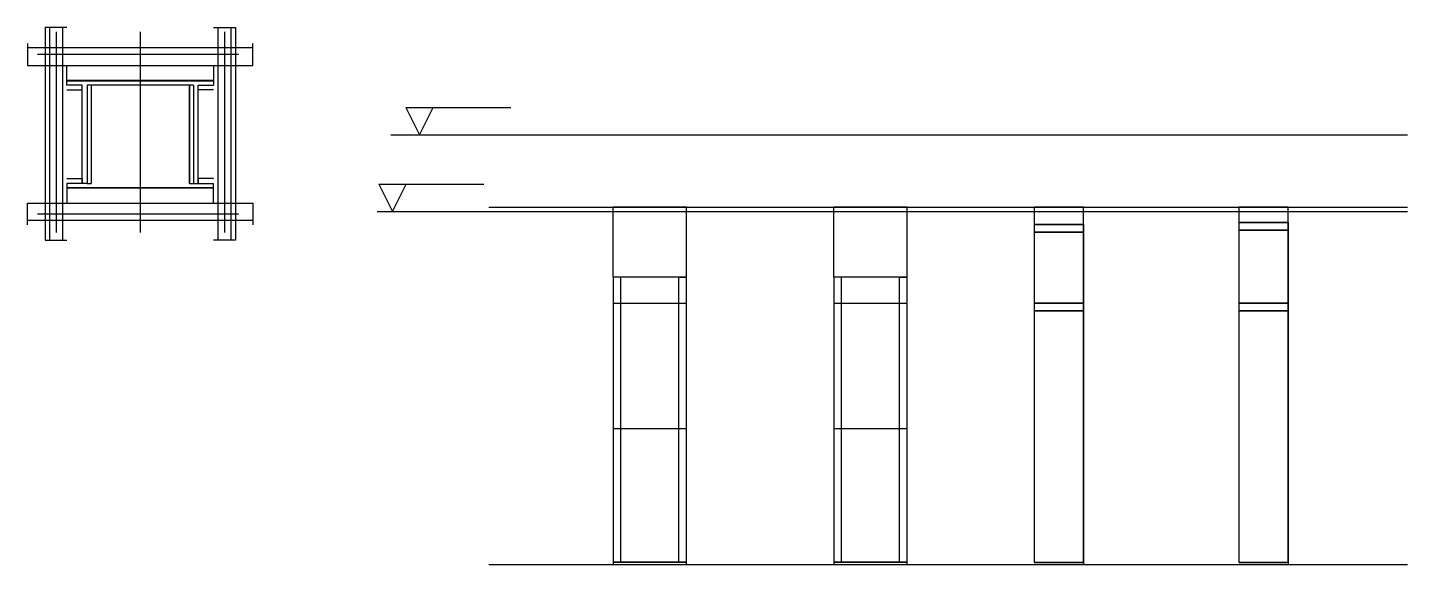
# Model space of a CAD drawing. Header units: metres. Extents: x 19365 to 20627, y 2828 to 3320.
import ezdxf

# ---------------------------------------------------------------- set-up
doc = ezdxf.new("R2010")
doc.units = ezdxf.units.M
for name, color, linetype in [('CHAPA', 7, 'Continuous'), ('COTA', 7, 'Continuous'), ('Hachura', 7, 'Continuous'), ('Madeira', 7, 'Continuous'), ('NIVEL 1° PAV.', 7, 'Continuous'), ('NIVEL 2° PAV.', 7, 'Continuous'), ('Nível', 7, 'Continuous'), ('Painéis', 7, 'Continuous'), ('Perfil Metálico', 7, 'Continuous'), ('SARR_2.2x7', 7, 'Continuous'), ('SARRAFO', 7, 'Continuous')]:
    doc.layers.add(name, color=color, linetype=linetype)

msp = doc.modelspace()

# ---------------------------------------------------------------- linework, layer by layer
at = {"layer": 'CHAPA', "color": 7, "lineweight": 25}
for points in [[(19401.2, 3266.9), (19401.2, 3270.9), (19535.2, 3270.9), (19535.2, 3266.9)], [(19401.2, 3266.9), (19401.2, 3270.9), (19535.2, 3270.9), (19535.2, 3266.9)], [(19423.2, 3266.9), (19419.6, 3266.9), (19419.6, 3176.9), (19423.2, 3176.9)], [(19423.2, 3266.9), (19419.6, 3266.9), (19419.6, 3176.9), (19423.2, 3176.9)], [(19516.8, 3266.9), (19513.2, 3266.9), (19513.2, 3176.9), (19516.8, 3176.9)], [(19516.8, 3266.9), (19513.2, 3266.9), (19513.2, 3176.9), (19516.8, 3176.9)], [(19401.2, 3176.9), (19401.2, 3172.9), (19535.2, 3172.9), (19535.2, 3176.9)], [(19401.2, 3176.9), (19401.2, 3172.9), (19535.2, 3172.9), (19535.2, 3176.9)]]:
    msp.add_lwpolyline(points, dxfattribs=at)
at = {"layer": 'COTA', "color": 7, "lineweight": 25}
for p, q in [((19967.8, 3155.3), (19900.8, 3155.3)), ((19900.8, 3091.3), (19900.8, 3155.3)), ((19967.8, 3091.3), (19967.8, 3155.3)), ((20169.5, 3155.3), (20102.5, 3155.3)), ((20102.5, 3091.3), (20102.5, 3155.3)), ((20169.5, 3091.3), (20169.5, 3155.3))]:
    msp.add_line(p, q, dxfattribs=at)
for points in [[(20330.7, 3139.3), (20330.7, 3155.3), (20285.7, 3155.3), (20285.7, 3139.3)], [(20517.8, 3141.3), (20517.8, 3155.3), (20472.8, 3155.3), (20472.8, 3141.3)]]:
    msp.add_lwpolyline(points, dxfattribs=at)
at = {"layer": 'Hachura', "color": 7, "lineweight": 25}
for p, q in [((19391.2, 3315.7), (19391.2, 3131.9)), ((19468.2, 3315.7), (19468.2, 3131.9)), ((19545.2, 3315.7), (19545.2, 3131.9)), ((19558, 3294.9), (19374.2, 3294.9)), ((19558, 3148.9), (19374.2, 3148.9))]:
    msp.add_line(p, q, dxfattribs=at)
at = {"layer": 'Madeira', "color": 7, "lineweight": 25}
for points in [[(19535.2, 3285), (19535.2, 3271), (19401.2, 3271), (19401.2, 3285)], [(19535.2, 3158.9), (19535.2, 3172.9), (19401.2, 3172.9), (19401.2, 3158.9)]]:
    msp.add_lwpolyline(points, dxfattribs=at)
at = {"layer": 'NIVEL 1° PAV.', "color": 7, "lineweight": 25}
for p, q in [((19711.1, 3246.3), (19807.1, 3246.3)), ((19711.1, 3246.3), (19723.6, 3221.3)), ((19723.6, 3221.3), (19736.1, 3246.3)), ((19697.3, 3221.3), (20627, 3221.3))]:
    msp.add_line(p, q, dxfattribs=at)
at = {"layer": 'NIVEL 2° PAV.', "color": 7, "lineweight": 25}
for p, q in [((19686.3, 3176.3), (19782.3, 3176.3)), ((19686.3, 3176.3), (19698.8, 3151.3)), ((19698.8, 3151.3), (19711.3, 3176.3)), ((19684.9, 3151.3), (20627, 3151.3))]:
    msp.add_line(p, q, dxfattribs=at)
at = {"layer": 'Nível', "color": 7, "lineweight": 25}
for p, q in [((19787.1, 3155.3), (20627, 3155.3)), ((19787.1, 2828.3), (20627, 2828.3))]:
    msp.add_line(p, q, dxfattribs=at)
at = {"layer": 'Painéis', "color": 7, "lineweight": 25}
for p, q in [((20285.7, 3139.3), (20285.7, 2830.3)), ((20285.7, 3139.3), (20330.7, 3139.3)), ((20330.7, 3139.3), (20285.7, 3139.3)), ((20330.7, 3139.3), (20285.7, 3139.3)), ((20285.7, 3132.3), (20330.7, 3132.3)), ((20330.7, 2830.3), (20330.7, 3139.3)), ((20330.7, 3139.3), (20330.7, 2830.3)), ((20472.8, 3141.3), (20472.8, 2830.3)), ((20472.8, 3141.3), (20517.8, 3141.3)), ((20517.8, 3141.3), (20472.8, 3141.3)), ((20517.8, 3141.3), (20472.8, 3141.3)), ((20517.8, 2830.3), (20517.8, 3141.3)), ((20517.8, 3141.3), (20517.8, 2830.3)), ((19900.8, 3091.3), (19900.8, 2828.3)), ((19967.8, 3091.3), (19900.8, 3091.3)), ((19967.8, 2828.3), (19967.8, 3091.3)), ((20102.5, 3091.3), (20102.5, 2828.3)), ((20169.5, 3091.3), (20102.5, 3091.3)), ((20169.5, 2828.3), (20169.5, 3091.3)), ((19900.8, 3067.3), (19967.8, 3067.3)), ((20102.5, 3067.3), (20169.5, 3067.3)), ((20285.7, 3067.3), (20330.7, 3067.3)), ((20330.7, 3067.3), (20285.7, 3067.3)), ((20330.7, 3067.3), (20285.7, 3067.3)), ((20472.8, 3067.3), (20517.8, 3067.3)), ((20517.8, 3067.3), (20472.8, 3067.3)), ((20517.8, 3067.3), (20472.8, 3067.3)), ((19967.8, 2952.3), (19900.8, 2952.3)), ((20169.5, 2952.3), (20102.5, 2952.3)), ((19900.8, 2830.3), (19967.8, 2830.3)), ((20102.5, 2830.3), (20169.5, 2830.3)), ((20285.7, 2830.3), (20330.7, 2830.3)), ((20472.8, 2830.3), (20517.8, 2830.3))]:
    msp.add_line(p, q, dxfattribs=at)
for points in [[(19513.2, 3176.9), (19513.2, 3266.9), (19423.2, 3266.9), (19423.2, 3176.9)], [(19967.8, 2830.3), (19900.8, 2830.3), (19900.8, 2828.3), (19967.8, 2828.3)], [(20169.5, 2830.3), (20102.5, 2830.3), (20102.5, 2828.3), (20169.5, 2828.3)], [(20285.7, 2830.3), (20330.7, 2830.3), (20330.7, 2828.3), (20285.7, 2828.3)], [(20472.8, 2830.3), (20517.8, 2830.3), (20517.8, 2828.3), (20472.8, 2828.3)]]:
    msp.add_lwpolyline(points, dxfattribs=at)
at = {"layer": 'Perfil Metálico', "color": 7, "lineweight": 25}
for p, q in [((19385.2, 3319.6), (19385.2, 3124.9)), ((19397.2, 3319.6), (19397.2, 3124.9)), ((19539.2, 3319.6), (19539.2, 3124.9)), ((19551.2, 3319.6), (19551.2, 3124.9))]:
    msp.add_line(p, q, dxfattribs=at)
for points in [[(19401.2, 3319.6), (19381.2, 3319.6), (19381.2, 3124.9), (19401.2, 3124.9)], [(19535.2, 3319.6), (19555.2, 3319.6), (19555.2, 3124.9), (19535.2, 3124.9)], [(19365.2, 3304.9), (19365.2, 3284.9), (19571.2, 3284.9), (19571.2, 3304.9)], [(19571.2, 3288.9), (19571.2, 3300.9), (19365.2, 3300.9), (19365.2, 3288.9)], [(19365.2, 3138.9), (19365.2, 3158.9), (19571.2, 3158.9), (19571.2, 3138.9)], [(19571.2, 3154.9), (19571.2, 3142.9), (19365.2, 3142.9), (19365.2, 3154.9)]]:
    msp.add_lwpolyline(points, dxfattribs=at)
at = {"layer": 'SARR_2.2x7', "color": 7, "lineweight": 25}
for p, q in [((20330.7, 3132.3), (20285.7, 3132.3)), ((20472.8, 3134.3), (20517.8, 3134.3)), ((20517.8, 3134.3), (20472.8, 3134.3)), ((19907.8, 3091.3), (19900.8, 3091.3)), ((19907.8, 3091.3), (19907.8, 3091.3)), ((19907.8, 3067.3), (19907.8, 3091.3)), ((19960.8, 3091.3), (19960.8, 3091.3)), ((19960.8, 3067.3), (19960.8, 3091.3)), ((19960.8, 3091.3), (19967.8, 3091.3)), ((20109.5, 3091.3), (20102.5, 3091.3)), ((20109.5, 3091.3), (20109.5, 3091.3)), ((20109.5, 3067.3), (20109.5, 3091.3)), ((20162.5, 3091.3), (20162.5, 3091.3)), ((20162.5, 3067.3), (20162.5, 3091.3)), ((20162.5, 3091.3), (20169.5, 3091.3)), ((19907.8, 2952.3), (19907.8, 3067.3)), ((19960.8, 2952.3), (19960.8, 3067.3)), ((20109.5, 2952.3), (20109.5, 3067.3)), ((20162.5, 2952.3), (20162.5, 3067.3)), ((20285.7, 3060.3), (20330.7, 3060.3)), ((20330.7, 3060.3), (20285.7, 3060.3)), ((20330.7, 3060.3), (20285.7, 3060.3)), ((20330.7, 3060.3), (20285.7, 3060.3)), ((20472.8, 3060.3), (20517.8, 3060.3)), ((20517.8, 3060.3), (20472.8, 3060.3)), ((20517.8, 3060.3), (20472.8, 3060.3)), ((19907.8, 2830.3), (19907.8, 2952.3)), ((19960.8, 2830.3), (19960.8, 2952.3)), ((20109.5, 2830.3), (20109.5, 2952.3)), ((20162.5, 2830.3), (20162.5, 2952.3)), ((19907.8, 2830.3), (19907.8, 2830.3)), ((19960.8, 2830.3), (19960.8, 2830.3)), ((20109.5, 2830.3), (20109.5, 2830.3)), ((20162.5, 2830.3), (20162.5, 2830.3))]:
    msp.add_line(p, q, dxfattribs=at)
at = {"layer": 'SARRAFO', "color": 7, "lineweight": 25}
for points in [[(19401.2, 3262.5), (19415.2, 3262.5), (19415.2, 3266.9), (19401.2, 3266.9)], [(19419.6, 3267), (19419.6, 3177), (19415.2, 3177), (19415.2, 3267)], [(19516.8, 3266.9), (19516.8, 3176.9), (19521.2, 3176.9), (19521.2, 3266.9)], [(19535.2, 3262.5), (19521.2, 3262.5), (19521.2, 3266.9), (19535.2, 3266.9)], [(19401.2, 3181.3), (19415.2, 3181.3), (19415.2, 3176.9), (19401.2, 3176.9)], [(19535.2, 3181.3), (19521.2, 3181.3), (19521.2, 3176.9), (19535.2, 3176.9)]]:
    msp.add_lwpolyline(points, dxfattribs=at)

doc.saveas('drawing.dxf')
